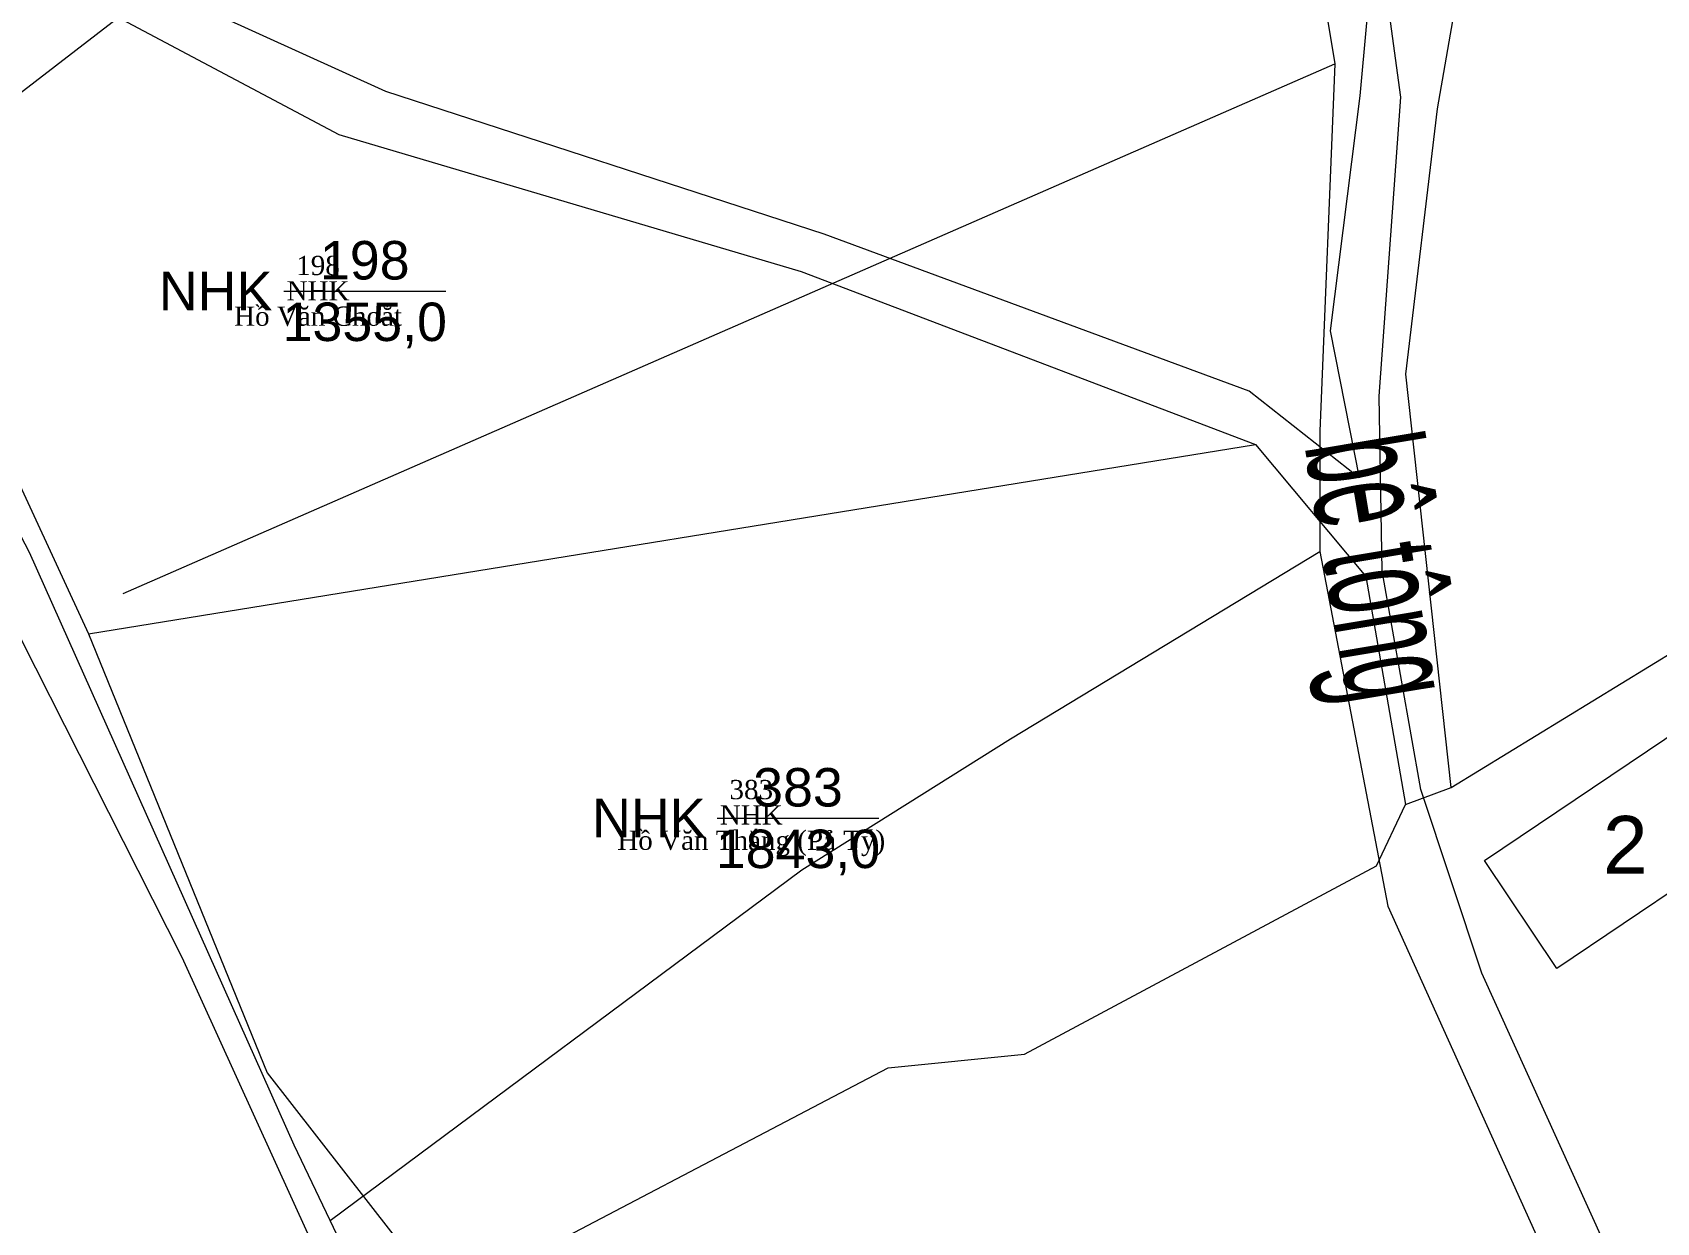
# Model space of a CAD drawing. Header units: metres. Extents: x 0 to 551036, y 0 to 1845929.
# Drawn here: x 547479.1 to 547563.5, y 1842220.5 to 1842282.3 of the extents above; entities that cross this region are included whole.
import ezdxf
from ezdxf.enums import TextEntityAlignment as Align

# ---------------------------------------------------------------- set-up
doc = ezdxf.new("R2010")
doc.units = ezdxf.units.M
doc.header["$MEASUREMENT"] = 0
for name, color, linetype, lineweight in [('BD HH1 KEM TMB$0$chamnha', 7, 'Continuous', 0), ('BD HH1 KEM TMB$0$Duong BT', 7, 'Continuous', 0), ('BD HH1 KEM TMB$0$duongdat', 7, 'Continuous', 0), ('BD HH1 KEM TMB$0$ghichuthuyetminh', 7, 'Continuous', 0), ('BD HH1 KEM TMB$0$nha', 7, 'Continuous', 0), ('BD HH1 KEM TMB$0$ranhgioithucvat', 7, 'Continuous', 0), ('Level 10', 7, 'Continuous', 0), ('Level 13', 7, 'Continuous', 0), ('Level 15', 7, 'Continuous', 0), ('Level 2', 7, 'Continuous', 0), ('Level 4', 7, 'Continuous', 0)]:
    doc.layers.add(name, color=color, linetype=linetype, lineweight=lineweight)
doc.styles.add('BD HH1 KEM TMB$0$chamnha', font='', dxfattribs={"height": 4})
doc.styles.add('BD HH1 KEM TMB$0$ghichuduongdien', font='', dxfattribs={"height": 6})
doc.styles.add('Style-Arial', font='arial.ttf')
doc.styles.add('Style-Times New Roman', font='times.ttf')
doc.styles.get('BD HH1 KEM TMB$0$chamnha').set_extended_font_data('.VnArial')
doc.styles.get('BD HH1 KEM TMB$0$ghichuduongdien').set_extended_font_data('.VnArial Narrow')

# ---------------------------------------------------------------- blocks, each defined once
blk = doc.blocks.new('N_THUA_131')
at = {"layer": 'Level 13', "color": 2, "linetype": 'Continuous', "lineweight": 0}
blk.add_line((-1.776, 0), (6.633, 0), dxfattribs=at)
at = {"layer": 'Level 13', "color": 5, "linetype": 'Continuous', "lineweight": 0, "style": 'Style-Arial'}
blk.add_text('198', height=2, dxfattribs=at).set_placement((2.428, 1.6), align=Align.MIDDLE_CENTER)
at = {"layer": 'Level 2', "color": 3, "linetype": 'Continuous', "lineweight": 0, "style": 'Style-Arial'}
blk.add_text('NHK', height=2, dxfattribs=at).set_placement((-2.376, 0), align=Align.MIDDLE_RIGHT)
at = {"layer": 'Level 4', "color": 1, "linetype": 'Continuous', "lineweight": 0, "style": 'Style-Arial'}
blk.add_text('1355,0', height=2, dxfattribs=at).set_placement((2.428, -1.6), align=Align.MIDDLE_CENTER)
blk = doc.blocks.new('N_THUA_151')
at = {"layer": 'Level 13', "color": 2, "linetype": 'Continuous', "lineweight": 0}
blk.add_line((-1.777, 0), (6.632, 0), dxfattribs=at)
at = {"layer": 'Level 13', "color": 5, "linetype": 'Continuous', "lineweight": 0, "style": 'Style-Arial'}
blk.add_text('383', height=2, dxfattribs=at).set_placement((2.427, 1.6), align=Align.MIDDLE_CENTER)
at = {"layer": 'Level 2', "color": 3, "linetype": 'Continuous', "lineweight": 0, "style": 'Style-Arial'}
blk.add_text('NHK', height=2, dxfattribs=at).set_placement((-2.377, 0), align=Align.MIDDLE_RIGHT)
at = {"layer": 'Level 4', "color": 1, "linetype": 'Continuous', "lineweight": 0, "style": 'Style-Arial'}
blk.add_text('1843,0', height=2, dxfattribs=at).set_placement((2.427, -1.6), align=Align.MIDDLE_CENTER)

msp = doc.modelspace()

# ---------------------------------------------------------------- linework, layer by layer
at = {"layer": 'BD HH1 KEM TMB$0$Duong BT', "flags": 128}
msp.add_lwpolyline([(547567.26931, 1842205.20591), (547554.45986, 1842233.43017), (547551.29645, 1842242.98523), (547549.27138, 1842254.35236), (547549.1156, 1842263.42349), (547550.24197, 1842278.97398), (547548.54044, 1842291.55633), (547538.72665, 1842320.65168), (547532.72335, 1842340.03603), (547529.77562, 1842349.84381), (547526.52833, 1842348.96735), (547533.3824, 1842324.73288), (547545.26918, 1842289.99698), (547546.82692, 1842280.71078), (547546.03607, 1842261.60603), (547546.03607, 1842255.35788), (547549.57094, 1842236.92527), (547557.86293, 1842218.57332)], dxfattribs=at)
at = {"layer": 'BD HH1 KEM TMB$0$duongdat', "flags": 128}
for points in [[(547528.61851, 1842341.57693), (547513.87554, 1842338.48505), (547503.63242, 1842330.77794), (547489.4294, 1842318.09844), (547483.24788, 1842314.3333), (547473.65198, 1842302.97857), (547465.69628, 1842289.10904), (547465.57844, 1842281.16659), (547466.22566, 1842275.87162), (547473.17943, 1842261.36922), (547486.90032, 1842234.27176), (547501.09318, 1842203.06604), (547519.35181, 1842164.66031), (547530.60106, 1842137.1974), (547546.73678, 1842095.50592), (547558.51541, 1842050.753), (547560.79384, 1842047.90049)], [(547562.53794, 1842048.45644), (547559.5329, 1842051.6361), (547553.39445, 1842076.1279), (547547.9092, 1842096.3033), (547533.42384, 1842134.46471), (547519.77831, 1842167.89986), (547492.7355, 1842224.49075), (547478.97034, 1842255.29561), (547468.35875, 1842275.69787), (547467.47585, 1842284.58142), (547471.77372, 1842294.64192), (547477.01372, 1842303.256), (547495.26398, 1842320.55268), (547508.10616, 1842331.05305), (547517.46637, 1842337.11255), (547529.2264, 1842339.42755)]]:
    msp.add_lwpolyline(points, dxfattribs=at)
at = {"layer": 'BD HH1 KEM TMB$0$nha', "flags": 128}
msp.add_lwpolyline([(547554.59167, 1842239.29656), (547564.93269, 1842246.24911), (547568.70523, 1842240.63795), (547558.36421, 1842233.6854), (547554.59167, 1842239.29656)], close=True, dxfattribs=at)
at = {"layer": 'BD HH1 KEM TMB$0$ranhgioithucvat', "flags": 128}
for points in [[(547469.95791, 1842272.62327), (547501.23494, 1842296.72275), (547505.0142, 1842304.02412), (547495.26398, 1842320.55268)], [(547483.85084, 1842253.16525), (547546.82692, 1842280.71078)], [(547494.60772, 1842220.57287), (547519.12271, 1842238.81401), (547529.95623, 1842245.61186), (547546.03607, 1842255.35788)]]:
    msp.add_lwpolyline(points, dxfattribs=at)
at = {"layer": 'Level 10', "color": 5, "linetype": 'Continuous', "lineweight": 0}
for p, q in [((547471.25, 1842274.4), (547482.04, 1842251.07)), ((547482.04, 1842251.07), (547542.69, 1842260.91)), ((547550.5, 1842242.21), (547552.87, 1842243.09))]:
    msp.add_line(p, q, dxfattribs=at)
at = {"layer": 'Level 10', "color": 5, "linetype": 'Continuous', "lineweight": 0, "flags": 128}
for points in [[(547530.12, 1842351.45), (547547.8657, 1842298.1027), (547549.42, 1842293.43), (547548.8243, 1842286.8357), (547548.12, 1842279.04), (547546.58, 1842266.83), (547548.09, 1842259.18), (547542.37, 1842263.68), (547520.28, 1842271.85), (547497.49, 1842279.27), (547482.11, 1842286.27), (547474.7167, 1842291.4788), (547464.24, 1842298.86)], [(547454.9, 1842299.07), (547464.2, 1842294.36), (547468.9698, 1842291.5494), (547480.39, 1842284.82), (547495.05, 1842277.03), (547519.09, 1842269.9), (547542.69, 1842260.91)], [(547552.87, 1842243.09), (547550.51, 1842264.58), (547552.15, 1842278.37), (547553.5626, 1842286.4374), (547554.64, 1842292.59)], [(547552.87, 1842243.09), (547569.07, 1842253), (547578.49, 1842258.37), (547589.22, 1842262.45), (547622.46, 1842248.63)], [(547542.69, 1842260.91), (547548.43, 1842254.05), (547550.5, 1842242.21)], [(547482.04, 1842251.07), (547491.32, 1842228.26), (547500.55, 1842216.43), (547523.61, 1842228.52), (547530.69, 1842229.22), (547548.98, 1842239.01), (547550.5, 1842242.21)]]:
    msp.add_lwpolyline(points, dxfattribs=at)

# ---------------------------------------------------------------- block references
at = {"layer": 'Level 2', "color": 3, "linetype": 'Continuous', "lineweight": 0}
for name, p in [('N_THUA_131', (547493.97236, 1842268.89354)), ('N_THUA_151', (547516.48866, 1842241.49886))]:
    msp.add_blockref(name, p, dxfattribs=at)

# ---------------------------------------------------------------- texts
at = {"layer": 'BD HH1 KEM TMB$0$chamnha', "style": 'BD HH1 KEM TMB$0$chamnha'}
msp.add_text('2', height=3, dxfattribs=at).set_placement((547560.75075, 1842238.60829))
at = {"layer": 'BD HH1 KEM TMB$0$ghichuthuyetminh', "linetype": 'ByBlock', "style": 'BD HH1 KEM TMB$0$ghichuduongdien', "width": 0.6}
msp.add_text('bª t«ng', height=6, rotation=279.5035783, dxfattribs=at).set_placement((547545.23715, 1842260.85136))
at = {"layer": 'Level 15', "color": 2, "linetype": 'Continuous', "lineweight": 0, "char_height": 1, "attachment_point": 5, "line_spacing_factor": 0.790495, "style": 'Style-Times New Roman'}
for s, insert in [('198\\PNHK\\PHồ Văn Choắt', (547493.97236, 1842268.89354)), ('383\\PNHK\\PHồ Văn Thắng (Pả Tý)', (547516.48866, 1842241.49886))]:
    msp.add_mtext(s, dxfattribs=dict(at, insert=insert))

doc.saveas('drawing.dxf')
